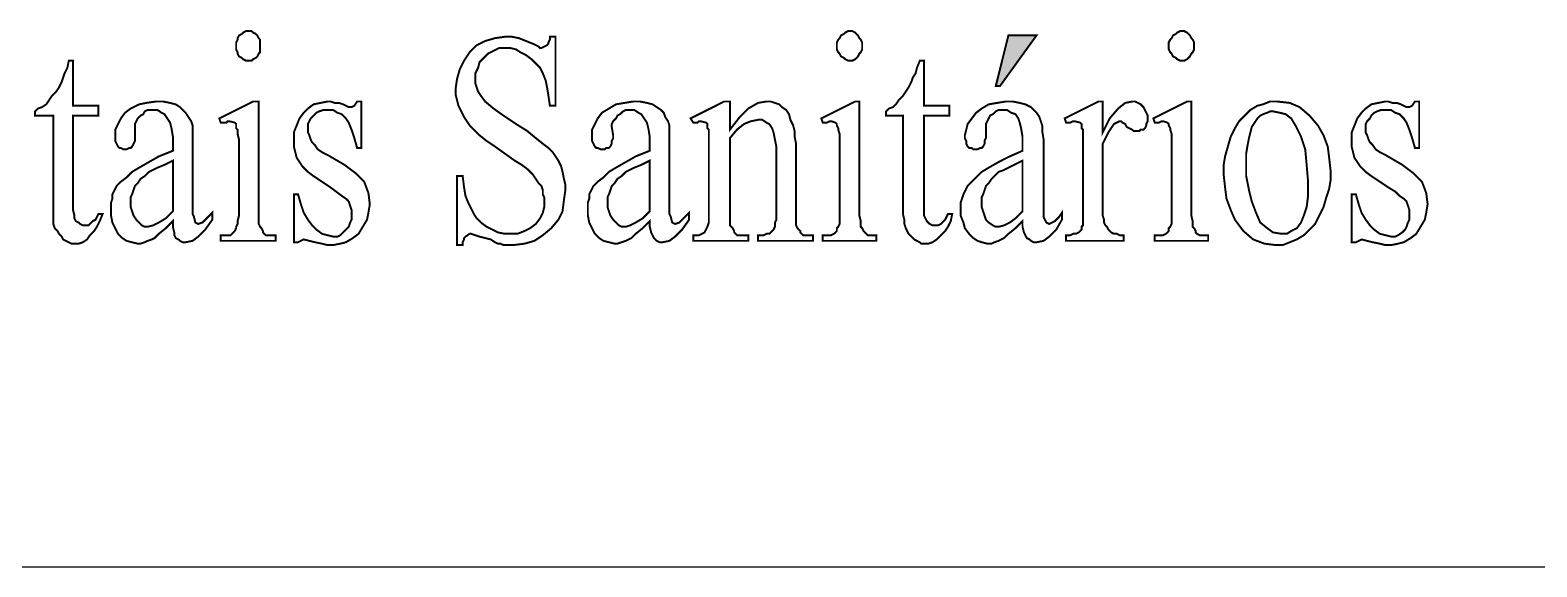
# Model space of a CAD drawing. Extents: x -87147 to -82947, y 23571 to 29511.
# Drawn here: x -85512.2 to -85188.4, y 24296.5 to 24411.7 of the extents above; entities that cross this region are included whole.
import ezdxf

# ---------------------------------------------------------------- set-up
doc = ezdxf.new("R2010")
doc.units = 0
doc.header["$LTSCALE"] = 200
doc.header["$MEASUREMENT"] = 0
doc.layers.add('FINA', color=7, linetype='CONTINUOUS')

msp = doc.modelspace()

# ---------------------------------------------------------------- linework, layer by layer
at = {"layer": 'FINA'}
msp.add_line((-86790.929, 24296.469), (-83046.929, 24296.469), dxfattribs=at)
at = {"layer": 'FINA', "const_width": 0.42}
for points in [[(-85465.203, 24411.538), (-85465.808, 24411.538), (-85466.412, 24411.236), (-85466.714, 24410.933), (-85467.319, 24410.631), (-85467.622, 24410.027), (-85467.622, 24409.724), (-85467.924, 24409.12), (-85467.924, 24408.212), (-85467.924, 24407.608), (-85467.622, 24407.003), (-85467.622, 24406.701), (-85467.319, 24406.096), (-85466.714, 24405.794), (-85466.412, 24405.492), (-85465.808, 24405.189), (-85465.203, 24405.189), (-85464.599, 24405.189), (-85464.296, 24405.492), (-85463.691, 24405.794), (-85463.389, 24406.096), (-85463.087, 24406.701), (-85462.785, 24407.003), (-85462.785, 24407.608), (-85462.785, 24408.212), (-85462.785, 24409.12), (-85462.785, 24409.724), (-85463.087, 24410.027), (-85463.389, 24410.631), (-85463.691, 24410.933), (-85464.296, 24411.236), (-85464.599, 24411.538), (-85465.203, 24411.538)], [(-85399.296, 24410.329), (-85400.506, 24410.329), (-85400.506, 24409.724), (-85400.808, 24409.12), (-85400.808, 24408.817), (-85401.111, 24408.515), (-85402.319, 24407.91), (-85402.622, 24407.91), (-85402.924, 24408.212), (-85403.529, 24408.515), (-85404.134, 24408.817), (-85405.645, 24409.422), (-85407.157, 24410.027), (-85408.669, 24410.329), (-85410.18, 24410.329), (-85412.296, 24410.027), (-85414.413, 24409.422), (-85416.227, 24408.515), (-85417.738, 24407.003), (-85418.948, 24405.189), (-85419.854, 24403.375), (-85420.459, 24401.259), (-85420.762, 24399.143), (-85420.762, 24397.933), (-85420.459, 24396.724), (-85420.157, 24395.515), (-85419.552, 24394.305), (-85418.948, 24393.096), (-85418.343, 24392.19), (-85417.738, 24391.282), (-85416.831, 24390.376), (-85415.622, 24389.166), (-85414.11, 24387.957), (-85412.296, 24386.747), (-85410.18, 24385.236), (-85408.064, 24383.724), (-85406.552, 24382.818), (-85405.343, 24381.91), (-85404.738, 24381.306), (-85404.134, 24380.701), (-85403.529, 24379.795), (-85402.924, 24378.887), (-85402.319, 24378.283), (-85402.017, 24377.375), (-85402.017, 24376.468), (-85401.715, 24375.864), (-85401.715, 24374.957), (-85401.715, 24373.748), (-85402.017, 24372.538), (-85402.622, 24371.329), (-85403.529, 24370.12), (-85404.738, 24369.212), (-85405.947, 24368.608), (-85407.459, 24368.004), (-85408.971, 24368.004), (-85410.18, 24368.004), (-85411.692, 24368.306), (-85412.901, 24368.91), (-85414.11, 24369.515), (-85415.319, 24370.422), (-85416.227, 24371.329), (-85416.831, 24372.236), (-85417.436, 24373.445), (-85418.041, 24374.655), (-85418.645, 24376.166), (-85418.948, 24377.98), (-85419.25, 24380.399), (-85420.459, 24380.399), (-85420.459, 24365.585), (-85419.25, 24365.585), (-85419.25, 24366.189), (-85418.948, 24366.794), (-85418.948, 24367.097), (-85418.645, 24367.399), (-85417.738, 24368.004), (-85417.436, 24368.004), (-85416.529, 24367.701), (-85415.622, 24367.399), (-85414.413, 24367.097), (-85413.204, 24366.794), (-85412.296, 24366.189), (-85411.692, 24365.887), (-85411.087, 24365.887), (-85410.482, 24365.585), (-85409.575, 24365.585), (-85408.971, 24365.585), (-85408.366, 24365.585), (-85405.947, 24365.887), (-85403.831, 24366.492), (-85402.017, 24367.701), (-85400.204, 24369.212), (-85398.692, 24371.027), (-85397.784, 24372.841), (-85397.482, 24375.26), (-85397.18, 24377.375), (-85397.18, 24378.585), (-85397.482, 24379.795), (-85397.784, 24381.306), (-85398.087, 24382.515), (-85398.692, 24383.724), (-85399.296, 24384.632), (-85399.901, 24385.538), (-85400.808, 24386.445), (-85402.017, 24387.352), (-85403.529, 24388.562), (-85405.343, 24390.073), (-85407.761, 24391.585), (-85410.482, 24393.399), (-85412.599, 24394.91), (-85414.413, 24396.422), (-85415.319, 24397.631), (-85415.924, 24398.538), (-85416.227, 24399.445), (-85416.529, 24400.352), (-85416.529, 24401.259), (-85416.529, 24402.468), (-85415.924, 24403.677), (-85415.622, 24404.887), (-85414.715, 24405.794), (-85413.808, 24406.701), (-85412.599, 24407.306), (-85411.39, 24407.91), (-85410.18, 24407.91), (-85408.971, 24407.91), (-85407.761, 24407.608), (-85406.855, 24407.003), (-85405.645, 24406.399), (-85404.436, 24405.492), (-85403.529, 24404.585), (-85402.622, 24403.677), (-85402.017, 24402.468), (-85401.413, 24400.957), (-85401.111, 24399.445), (-85400.808, 24397.631), (-85400.506, 24395.515), (-85399.296, 24395.515), (-85399.296, 24410.329)], [(-85336.111, 24411.538), (-85336.413, 24411.538), (-85337.018, 24411.236), (-85337.32, 24410.933), (-85337.925, 24410.631), (-85338.227, 24410.027), (-85338.529, 24409.724), (-85338.832, 24409.12), (-85338.832, 24408.212), (-85338.832, 24407.608), (-85338.529, 24407.003), (-85338.227, 24406.701), (-85337.925, 24406.096), (-85337.32, 24405.794), (-85337.018, 24405.492), (-85336.413, 24405.189), (-85336.111, 24405.189), (-85335.506, 24405.189), (-85334.902, 24405.492), (-85334.599, 24405.794), (-85334.297, 24406.096), (-85333.994, 24406.701), (-85333.692, 24407.003), (-85333.39, 24407.608), (-85333.39, 24408.212), (-85333.39, 24409.12), (-85333.692, 24409.724), (-85333.994, 24410.027), (-85334.297, 24410.631), (-85334.599, 24410.933), (-85334.902, 24411.236), (-85335.506, 24411.538), (-85336.111, 24411.538)], [(-85295.902, 24410.631), (-85301.948, 24410.631), (-85304.669, 24399.748), (-85303.762, 24399.748), (-85295.902, 24410.631)], [(-85264.762, 24411.538), (-85265.064, 24411.538), (-85265.669, 24411.236), (-85265.972, 24410.933), (-85266.576, 24410.631), (-85266.878, 24410.027), (-85267.181, 24409.724), (-85267.483, 24409.12), (-85267.483, 24408.212), (-85267.483, 24407.608), (-85267.181, 24407.003), (-85266.878, 24406.701), (-85266.576, 24406.096), (-85265.972, 24405.794), (-85265.669, 24405.492), (-85265.064, 24405.189), (-85264.762, 24405.189), (-85264.158, 24405.189), (-85263.553, 24405.492), (-85263.251, 24405.794), (-85262.949, 24406.096), (-85262.646, 24406.701), (-85262.344, 24407.003), (-85262.041, 24407.608), (-85262.041, 24408.212), (-85262.041, 24409.12), (-85262.344, 24409.724), (-85262.646, 24410.027), (-85262.949, 24410.631), (-85263.251, 24410.933), (-85263.553, 24411.236), (-85264.158, 24411.538), (-85264.762, 24411.538)], [(-85502.993, 24405.189), (-85503.901, 24405.189), (-85504.203, 24403.677), (-85504.808, 24402.468), (-85505.11, 24401.562), (-85505.412, 24400.654), (-85506.017, 24399.445), (-85506.622, 24398.538), (-85507.529, 24397.631), (-85508.133, 24396.724), (-85508.738, 24395.817), (-85509.645, 24395.213), (-85510.552, 24394.91), (-85511.156, 24394.305), (-85511.156, 24393.399), (-85507.226, 24393.399), (-85507.226, 24373.748), (-85507.226, 24372.236), (-85507.226, 24371.027), (-85507.226, 24370.12), (-85506.924, 24369.212), (-85506.319, 24368.608), (-85506.017, 24368.004), (-85505.412, 24367.399), (-85505.11, 24366.794), (-85504.505, 24366.492), (-85503.901, 24366.189), (-85503.296, 24365.887), (-85502.691, 24365.887), (-85501.784, 24365.887), (-85500.877, 24366.189), (-85499.97, 24366.794), (-85499.366, 24367.701), (-85498.459, 24368.608), (-85497.854, 24369.515), (-85497.249, 24370.724), (-85496.644, 24372.236), (-85497.552, 24372.236), (-85497.854, 24371.632), (-85498.156, 24371.027), (-85498.761, 24370.724), (-85499.064, 24370.422), (-85499.366, 24370.12), (-85499.668, 24369.817), (-85500.273, 24369.817), (-85500.575, 24369.817), (-85500.877, 24369.817), (-85501.482, 24370.12), (-85501.784, 24370.422), (-85502.389, 24370.724), (-85502.691, 24371.329), (-85502.691, 24371.934), (-85502.993, 24373.143), (-85502.993, 24374.352), (-85502.993, 24393.399), (-85497.552, 24393.399), (-85497.552, 24395.515), (-85502.993, 24395.515), (-85502.993, 24405.189)], [(-85320.087, 24405.189), (-85320.994, 24405.189), (-85321.599, 24403.677), (-85321.902, 24402.468), (-85322.506, 24401.562), (-85322.808, 24400.654), (-85323.413, 24399.445), (-85324.017, 24398.538), (-85324.622, 24397.631), (-85325.529, 24396.724), (-85326.134, 24395.817), (-85326.739, 24395.213), (-85327.646, 24394.91), (-85328.25, 24394.305), (-85328.25, 24393.399), (-85324.622, 24393.399), (-85324.622, 24373.748), (-85324.622, 24372.236), (-85324.32, 24371.027), (-85324.32, 24370.12), (-85324.017, 24369.212), (-85323.715, 24368.608), (-85323.413, 24368.004), (-85322.808, 24367.399), (-85322.204, 24366.794), (-85321.599, 24366.492), (-85320.994, 24366.189), (-85320.692, 24365.887), (-85320.087, 24365.887), (-85319.181, 24365.887), (-85318.274, 24366.189), (-85317.367, 24366.794), (-85316.459, 24367.701), (-85315.553, 24368.608), (-85314.948, 24369.515), (-85314.344, 24370.724), (-85314.041, 24372.236), (-85314.948, 24372.236), (-85315.251, 24371.632), (-85315.553, 24371.027), (-85315.855, 24370.724), (-85316.157, 24370.422), (-85316.459, 24370.12), (-85317.064, 24369.817), (-85317.367, 24369.817), (-85317.971, 24369.817), (-85318.274, 24369.817), (-85318.878, 24370.12), (-85319.181, 24370.422), (-85319.483, 24370.724), (-85319.785, 24371.329), (-85320.087, 24371.934), (-85320.087, 24373.143), (-85320.087, 24374.352), (-85320.087, 24393.399), (-85314.646, 24393.399), (-85314.646, 24395.515), (-85320.087, 24395.515), (-85320.087, 24405.189)], [(-85481.529, 24370.724), (-85481.529, 24369.515), (-85481.226, 24368.306), (-85481.226, 24367.701), (-85480.924, 24367.097), (-85480.319, 24366.794), (-85480.017, 24366.492), (-85479.412, 24366.189), (-85478.807, 24366.189), (-85477.296, 24366.492), (-85476.086, 24367.399), (-85474.575, 24368.91), (-85473.063, 24371.027), (-85473.063, 24372.538), (-85473.971, 24371.632), (-85474.575, 24371.027), (-85474.877, 24370.724), (-85475.18, 24370.422), (-85476.086, 24370.12), (-85476.691, 24370.422), (-85476.994, 24371.632), (-85477.296, 24372.236), (-85477.296, 24373.445), (-85477.296, 24374.957), (-85477.296, 24376.771), (-85477.296, 24386.445), (-85477.296, 24388.259), (-85477.296, 24390.073), (-85477.296, 24391.282), (-85477.598, 24392.19), (-85478.203, 24393.096), (-85478.807, 24394.003), (-85479.412, 24394.608), (-85480.017, 24395.213), (-85480.924, 24395.817), (-85482.133, 24396.119), (-85483.645, 24396.422), (-85485.157, 24396.422), (-85487.273, 24396.119), (-85488.784, 24395.817), (-85490.598, 24394.91), (-85491.808, 24394.003), (-85492.715, 24392.794), (-85493.319, 24391.585), (-85493.924, 24390.376), (-85493.924, 24389.166), (-85493.924, 24388.562), (-85493.924, 24387.957), (-85493.621, 24387.352), (-85493.319, 24386.747), (-85493.017, 24386.445), (-85492.715, 24386.445), (-85492.11, 24386.143), (-85491.808, 24386.143), (-85491.505, 24386.143), (-85490.901, 24386.445), (-85490.598, 24386.445), (-85490.296, 24386.747), (-85489.994, 24387.352), (-85489.692, 24387.957), (-85489.692, 24388.562), (-85489.692, 24389.166), (-85489.692, 24390.98), (-85489.692, 24391.585), (-85489.389, 24392.19), (-85489.087, 24392.794), (-85488.482, 24393.399), (-85487.877, 24393.701), (-85487.575, 24394.305), (-85486.971, 24394.608), (-85486.063, 24394.608), (-85484.854, 24394.608), (-85483.947, 24394.003), (-85483.342, 24393.701), (-85482.738, 24392.794), (-85482.133, 24391.887), (-85481.831, 24390.678), (-85481.529, 24388.864), (-85481.529, 24387.05), (-85481.529, 24385.841), (-85484.552, 24384.632), (-85486.668, 24383.422), (-85488.784, 24382.213), (-85490.296, 24381.306), (-85491.505, 24380.097), (-85492.715, 24379.189), (-85493.621, 24378.283), (-85494.226, 24377.073), (-85494.529, 24376.468), (-85494.529, 24375.562), (-85494.831, 24374.655), (-85494.831, 24373.445), (-85494.831, 24371.934), (-85494.529, 24370.422), (-85493.924, 24369.212), (-85493.319, 24368.004), (-85492.412, 24367.097), (-85491.505, 24366.492), (-85490.296, 24366.189), (-85489.087, 24365.887), (-85488.482, 24365.887), (-85487.575, 24366.189), (-85486.971, 24366.492), (-85486.063, 24366.794), (-85485.459, 24367.097), (-85484.552, 24368.004), (-85483.04, 24369.212), (-85481.529, 24370.724)], [(-85463.087, 24396.422), (-85464.296, 24396.422), (-85471.552, 24392.794), (-85471.249, 24391.887), (-85470.645, 24391.887), (-85470.04, 24391.887), (-85469.738, 24392.19), (-85469.436, 24392.19), (-85468.226, 24391.887), (-85467.924, 24391.585), (-85467.924, 24391.282), (-85467.924, 24390.678), (-85467.622, 24390.376), (-85467.622, 24389.469), (-85467.319, 24388.259), (-85467.319, 24386.445), (-85467.319, 24384.329), (-85467.319, 24373.143), (-85467.319, 24371.934), (-85467.622, 24370.724), (-85467.622, 24370.12), (-85467.924, 24369.515), (-85467.924, 24369.212), (-85468.226, 24368.608), (-85468.529, 24368.306), (-85468.831, 24368.004), (-85469.133, 24367.701), (-85469.738, 24367.701), (-85470.343, 24367.701), (-85471.249, 24367.701), (-85471.249, 24366.492), (-85459.459, 24366.492), (-85459.459, 24367.701), (-85460.366, 24367.701), (-85460.971, 24367.701), (-85461.575, 24367.701), (-85461.877, 24368.004), (-85462.18, 24368.306), (-85462.18, 24368.608), (-85462.482, 24369.212), (-85462.785, 24369.515), (-85463.087, 24370.12), (-85463.087, 24370.724), (-85463.087, 24371.934), (-85463.087, 24373.143), (-85463.087, 24396.422)], [(-85441.017, 24396.422), (-85441.924, 24396.422), (-85442.529, 24395.515), (-85443.134, 24395.213), (-85443.436, 24395.213), (-85443.738, 24395.213), (-85444.342, 24395.515), (-85444.947, 24395.817), (-85445.854, 24396.119), (-85446.761, 24396.119), (-85447.669, 24396.422), (-85448.273, 24396.422), (-85449.784, 24396.119), (-85451.296, 24395.817), (-85452.506, 24394.91), (-85453.412, 24394.003), (-85454.319, 24392.794), (-85454.924, 24391.282), (-85455.529, 24389.771), (-85455.529, 24387.957), (-85455.529, 24386.747), (-85455.227, 24385.538), (-85454.924, 24384.329), (-85454.319, 24383.422), (-85453.715, 24382.515), (-85452.506, 24381.306), (-85451.296, 24380.399), (-85449.482, 24379.189), (-85447.669, 24377.98), (-85446.459, 24377.073), (-85445.25, 24376.166), (-85444.342, 24375.562), (-85443.738, 24374.957), (-85443.436, 24374.05), (-85443.134, 24373.143), (-85443.134, 24371.934), (-85443.134, 24371.027), (-85443.436, 24370.422), (-85443.738, 24369.515), (-85444.342, 24368.91), (-85444.947, 24368.306), (-85445.552, 24367.701), (-85446.157, 24367.399), (-85447.064, 24367.399), (-85448.273, 24367.701), (-85449.482, 24368.004), (-85450.692, 24368.91), (-85451.598, 24369.817), (-85452.506, 24371.027), (-85453.412, 24372.538), (-85454.017, 24374.352), (-85454.622, 24376.468), (-85455.529, 24376.468), (-85455.529, 24366.189), (-85454.622, 24366.189), (-85453.412, 24366.794), (-85452.203, 24366.492), (-85450.994, 24366.189), (-85449.482, 24365.887), (-85448.273, 24365.585), (-85447.064, 24365.585), (-85445.552, 24365.887), (-85444.342, 24366.189), (-85442.831, 24367.097), (-85441.622, 24368.004), (-85440.715, 24369.515), (-85439.808, 24371.027), (-85439.506, 24372.538), (-85439.203, 24374.352), (-85439.506, 24376.771), (-85440.412, 24379.189), (-85442.226, 24381.003), (-85444.645, 24382.818), (-85448.273, 24384.934), (-85449.482, 24385.538), (-85450.389, 24386.143), (-85450.994, 24387.05), (-85451.598, 24387.655), (-85451.901, 24388.259), (-85452.203, 24389.166), (-85452.506, 24389.771), (-85452.506, 24390.678), (-85452.506, 24391.585), (-85452.203, 24392.19), (-85451.901, 24392.794), (-85451.296, 24393.399), (-85450.692, 24394.003), (-85450.087, 24394.305), (-85449.18, 24394.608), (-85448.273, 24394.608), (-85447.064, 24394.608), (-85446.157, 24394.003), (-85445.25, 24393.701), (-85444.342, 24392.794), (-85443.738, 24391.887), (-85443.134, 24390.376), (-85442.529, 24388.562), (-85441.924, 24386.445), (-85441.017, 24386.445), (-85441.017, 24396.422)], [(-85379.041, 24370.724), (-85379.041, 24369.515), (-85378.739, 24368.306), (-85378.436, 24367.701), (-85378.134, 24367.097), (-85377.831, 24366.794), (-85377.529, 24366.492), (-85376.924, 24366.189), (-85376.32, 24366.189), (-85374.808, 24366.492), (-85373.599, 24367.399), (-85372.087, 24368.91), (-85370.576, 24371.027), (-85370.576, 24372.538), (-85371.483, 24371.632), (-85372.087, 24371.027), (-85372.389, 24370.724), (-85372.692, 24370.422), (-85373.599, 24370.12), (-85374.204, 24370.422), (-85374.506, 24371.632), (-85374.808, 24372.236), (-85374.808, 24373.445), (-85374.808, 24374.957), (-85374.808, 24376.771), (-85374.808, 24386.445), (-85374.808, 24388.259), (-85374.808, 24390.073), (-85374.808, 24391.282), (-85375.11, 24392.19), (-85375.715, 24393.096), (-85376.017, 24394.003), (-85376.622, 24394.608), (-85377.529, 24395.213), (-85378.436, 24395.817), (-85379.645, 24396.119), (-85381.157, 24396.422), (-85382.669, 24396.422), (-85384.483, 24396.119), (-85386.297, 24395.817), (-85387.808, 24394.91), (-85389.32, 24394.003), (-85390.226, 24392.794), (-85390.831, 24391.585), (-85391.436, 24390.376), (-85391.436, 24389.166), (-85391.436, 24388.562), (-85391.436, 24387.957), (-85391.134, 24387.352), (-85390.831, 24386.747), (-85390.529, 24386.445), (-85390.226, 24386.445), (-85389.622, 24386.143), (-85389.32, 24386.143), (-85388.715, 24386.143), (-85388.413, 24386.445), (-85387.808, 24386.445), (-85387.506, 24386.747), (-85387.203, 24387.352), (-85387.203, 24387.957), (-85386.901, 24388.562), (-85386.901, 24389.166), (-85387.203, 24390.98), (-85387.203, 24391.585), (-85386.901, 24392.19), (-85386.297, 24392.794), (-85385.994, 24393.399), (-85385.389, 24393.701), (-85384.785, 24394.305), (-85384.18, 24394.608), (-85383.576, 24394.608), (-85382.366, 24394.608), (-85381.459, 24394.003), (-85380.854, 24393.701), (-85380.25, 24392.794), (-85379.645, 24391.887), (-85379.343, 24390.678), (-85379.041, 24388.864), (-85379.041, 24387.05), (-85379.041, 24385.841), (-85382.064, 24384.632), (-85384.18, 24383.422), (-85386.297, 24382.213), (-85387.808, 24381.306), (-85389.017, 24380.097), (-85390.226, 24379.189), (-85391.134, 24378.283), (-85391.738, 24377.073), (-85392.041, 24376.468), (-85392.041, 24375.562), (-85392.343, 24374.655), (-85392.343, 24373.445), (-85392.343, 24371.934), (-85392.041, 24370.422), (-85391.436, 24369.212), (-85390.831, 24368.004), (-85389.924, 24367.097), (-85389.017, 24366.492), (-85387.808, 24366.189), (-85386.599, 24365.887), (-85385.994, 24365.887), (-85385.087, 24366.189), (-85384.18, 24366.492), (-85383.576, 24366.794), (-85382.971, 24367.097), (-85382.064, 24368.004), (-85380.552, 24369.212), (-85379.041, 24370.724)], [(-85361.809, 24390.376), (-85361.809, 24396.422), (-85363.017, 24396.422), (-85370.273, 24392.794), (-85369.669, 24391.887), (-85369.367, 24391.887), (-85368.762, 24391.887), (-85368.459, 24392.19), (-85368.157, 24392.19), (-85366.948, 24391.887), (-85366.646, 24391.585), (-85366.646, 24391.282), (-85366.646, 24390.678), (-85366.343, 24390.376), (-85366.343, 24389.469), (-85366.343, 24387.957), (-85366.343, 24386.143), (-85366.343, 24384.027), (-85366.343, 24373.143), (-85366.343, 24371.632), (-85366.343, 24370.422), (-85366.646, 24369.515), (-85366.948, 24368.91), (-85367.25, 24368.306), (-85367.855, 24368.004), (-85368.459, 24367.701), (-85369.064, 24367.701), (-85369.669, 24367.701), (-85369.669, 24366.492), (-85357.878, 24366.492), (-85357.878, 24367.701), (-85358.785, 24367.701), (-85359.692, 24367.701), (-85360.297, 24367.701), (-85360.599, 24368.004), (-85360.901, 24368.306), (-85360.901, 24368.608), (-85361.204, 24369.212), (-85361.506, 24369.515), (-85361.809, 24369.817), (-85361.809, 24370.724), (-85361.809, 24371.632), (-85361.809, 24373.143), (-85361.809, 24388.562), (-85360.297, 24390.376), (-85358.785, 24391.585), (-85357.274, 24392.19), (-85355.762, 24392.492), (-85354.855, 24392.492), (-85353.948, 24391.887), (-85353.343, 24391.585), (-85352.738, 24390.678), (-85352.436, 24389.771), (-85352.134, 24388.259), (-85351.832, 24386.747), (-85351.832, 24384.934), (-85351.832, 24373.143), (-85351.832, 24371.934), (-85351.832, 24371.027), (-85352.134, 24370.422), (-85352.134, 24370.12), (-85352.134, 24369.515), (-85352.436, 24368.91), (-85352.738, 24368.608), (-85353.041, 24368.306), (-85353.343, 24368.004), (-85353.948, 24368.004), (-85354.552, 24367.701), (-85355.459, 24367.701), (-85355.762, 24367.701), (-85355.762, 24366.492), (-85343.971, 24366.492), (-85343.971, 24367.701), (-85344.878, 24367.701), (-85345.483, 24367.701), (-85346.087, 24367.701), (-85346.389, 24368.004), (-85346.692, 24368.306), (-85346.692, 24368.608), (-85346.994, 24368.91), (-85347.297, 24369.212), (-85347.599, 24369.817), (-85347.599, 24370.724), (-85347.599, 24371.934), (-85347.599, 24373.143), (-85347.599, 24385.538), (-85347.599, 24387.352), (-85347.901, 24388.864), (-85347.901, 24390.073), (-85348.204, 24391.282), (-85348.809, 24392.492), (-85349.111, 24393.701), (-85349.715, 24394.608), (-85350.622, 24395.213), (-85351.227, 24395.817), (-85352.134, 24396.119), (-85353.041, 24396.422), (-85353.948, 24396.422), (-85355.762, 24396.119), (-85357.878, 24394.91), (-85359.692, 24393.096), (-85361.809, 24390.376)], [(-85333.994, 24396.422), (-85334.902, 24396.422), (-85342.157, 24392.794), (-85341.855, 24391.887), (-85341.25, 24391.887), (-85340.948, 24391.887), (-85340.343, 24392.19), (-85340.041, 24392.19), (-85339.134, 24391.887), (-85338.832, 24391.585), (-85338.832, 24391.282), (-85338.529, 24390.678), (-85338.529, 24390.376), (-85338.227, 24389.469), (-85338.227, 24388.259), (-85338.227, 24386.445), (-85338.227, 24384.329), (-85338.227, 24373.143), (-85338.227, 24371.934), (-85338.227, 24370.724), (-85338.227, 24370.12), (-85338.529, 24369.515), (-85338.832, 24369.212), (-85338.832, 24368.608), (-85339.134, 24368.306), (-85339.437, 24368.004), (-85340.041, 24367.701), (-85340.343, 24367.701), (-85340.948, 24367.701), (-85341.855, 24367.701), (-85341.855, 24366.492), (-85330.366, 24366.492), (-85330.366, 24367.701), (-85331.274, 24367.701), (-85331.878, 24367.701), (-85332.181, 24367.701), (-85332.483, 24368.004), (-85332.785, 24368.306), (-85333.087, 24368.608), (-85333.39, 24369.212), (-85333.692, 24369.515), (-85333.692, 24370.12), (-85333.692, 24370.724), (-85333.994, 24371.934), (-85333.994, 24373.143), (-85333.994, 24396.422)], [(-85298.925, 24370.724), (-85298.925, 24369.515), (-85298.622, 24368.306), (-85298.32, 24367.701), (-85298.018, 24367.097), (-85297.414, 24366.794), (-85297.111, 24366.492), (-85296.506, 24366.189), (-85295.902, 24366.189), (-85294.39, 24366.492), (-85293.181, 24367.399), (-85291.669, 24368.91), (-85290.46, 24371.027), (-85290.46, 24372.538), (-85291.064, 24371.632), (-85291.669, 24371.027), (-85291.971, 24370.724), (-85292.576, 24370.422), (-85293.181, 24370.12), (-85293.785, 24370.422), (-85294.39, 24371.632), (-85294.39, 24372.236), (-85294.39, 24373.445), (-85294.39, 24374.957), (-85294.39, 24376.771), (-85294.39, 24386.445), (-85294.39, 24388.259), (-85294.692, 24390.073), (-85294.692, 24391.282), (-85294.995, 24392.19), (-85295.297, 24393.096), (-85295.902, 24394.003), (-85296.506, 24394.608), (-85297.111, 24395.213), (-85298.32, 24395.817), (-85299.529, 24396.119), (-85301.041, 24396.422), (-85302.553, 24396.422), (-85304.367, 24396.119), (-85306.181, 24395.817), (-85307.692, 24394.91), (-85308.901, 24394.003), (-85309.809, 24392.794), (-85310.716, 24391.585), (-85311.018, 24390.376), (-85311.32, 24389.166), (-85311.32, 24388.562), (-85311.018, 24387.957), (-85311.018, 24387.352), (-85310.716, 24386.747), (-85310.413, 24386.445), (-85309.809, 24386.445), (-85309.506, 24386.143), (-85308.901, 24386.143), (-85308.599, 24386.143), (-85307.995, 24386.445), (-85307.692, 24386.445), (-85307.39, 24386.747), (-85307.087, 24387.352), (-85307.087, 24387.957), (-85306.785, 24388.562), (-85306.785, 24389.166), (-85306.785, 24390.98), (-85306.785, 24391.585), (-85306.483, 24392.19), (-85306.181, 24392.794), (-85305.878, 24393.399), (-85305.274, 24393.701), (-85304.669, 24394.305), (-85304.064, 24394.608), (-85303.157, 24394.608), (-85302.25, 24394.608), (-85301.343, 24394.003), (-85300.437, 24393.701), (-85299.832, 24392.794), (-85299.529, 24391.887), (-85299.227, 24390.678), (-85298.925, 24388.864), (-85298.925, 24387.05), (-85298.925, 24385.841), (-85301.646, 24384.632), (-85304.064, 24383.422), (-85306.181, 24382.213), (-85307.692, 24381.306), (-85308.901, 24380.097), (-85309.809, 24379.189), (-85310.716, 24378.283), (-85311.32, 24377.073), (-85311.622, 24376.468), (-85311.925, 24375.562), (-85312.227, 24374.655), (-85312.227, 24373.445), (-85312.227, 24371.934), (-85311.622, 24370.422), (-85311.32, 24369.212), (-85310.413, 24368.004), (-85309.506, 24367.097), (-85308.599, 24366.492), (-85307.692, 24366.189), (-85306.483, 24365.887), (-85305.576, 24365.887), (-85304.972, 24366.189), (-85304.064, 24366.492), (-85303.46, 24366.794), (-85302.855, 24367.097), (-85301.948, 24368.004), (-85300.437, 24369.212), (-85298.925, 24370.724)], [(-85281.692, 24396.422), (-85282.599, 24396.422), (-85289.855, 24392.794), (-85289.552, 24391.887), (-85288.948, 24391.887), (-85288.646, 24391.887), (-85288.041, 24392.19), (-85287.739, 24392.19), (-85286.529, 24391.887), (-85286.227, 24391.585), (-85286.227, 24391.282), (-85286.227, 24390.678), (-85285.925, 24390.376), (-85285.925, 24389.771), (-85285.925, 24388.259), (-85285.925, 24386.445), (-85285.925, 24384.329), (-85285.925, 24373.143), (-85285.925, 24371.934), (-85285.925, 24371.027), (-85285.925, 24370.422), (-85285.925, 24369.817), (-85286.227, 24369.515), (-85286.227, 24368.91), (-85286.529, 24368.608), (-85286.832, 24368.306), (-85287.437, 24368.004), (-85288.041, 24368.004), (-85288.646, 24367.701), (-85289.552, 24367.701), (-85289.552, 24366.492), (-85277.157, 24366.492), (-85277.157, 24367.701), (-85278.065, 24367.701), (-85278.669, 24368.004), (-85279.274, 24368.004), (-85279.879, 24368.306), (-85280.181, 24368.608), (-85280.483, 24368.91), (-85280.785, 24369.515), (-85281.088, 24369.817), (-85281.39, 24370.422), (-85281.39, 24371.027), (-85281.692, 24371.934), (-85281.692, 24373.143), (-85281.692, 24387.352), (-85281.088, 24388.562), (-85280.483, 24389.771), (-85279.879, 24390.678), (-85279.274, 24391.585), (-85278.065, 24392.19), (-85277.762, 24392.19), (-85277.46, 24391.887), (-85276.855, 24391.585), (-85276.553, 24390.98), (-85275.948, 24390.678), (-85275.344, 24390.376), (-85275.041, 24390.073), (-85274.436, 24390.073), (-85273.832, 24390.073), (-85273.53, 24390.376), (-85272.925, 24390.376), (-85272.622, 24390.678), (-85272.32, 24391.282), (-85272.32, 24391.585), (-85272.018, 24392.19), (-85272.018, 24392.794), (-85272.018, 24393.399), (-85272.32, 24394.003), (-85272.622, 24394.608), (-85272.925, 24395.213), (-85273.53, 24395.817), (-85274.134, 24396.119), (-85274.739, 24396.422), (-85275.344, 24396.422), (-85276.855, 24396.119), (-85278.367, 24394.91), (-85280.181, 24392.794), (-85281.692, 24389.771), (-85281.692, 24396.422)], [(-85262.646, 24396.422), (-85263.553, 24396.422), (-85270.809, 24392.794), (-85270.507, 24391.887), (-85269.902, 24391.887), (-85269.599, 24391.887), (-85268.995, 24392.19), (-85268.693, 24392.19), (-85267.785, 24391.887), (-85267.483, 24391.585), (-85267.483, 24391.282), (-85267.181, 24390.678), (-85267.181, 24390.376), (-85266.878, 24389.469), (-85266.878, 24388.259), (-85266.878, 24386.445), (-85266.878, 24384.329), (-85266.878, 24373.143), (-85266.878, 24371.934), (-85266.878, 24370.724), (-85266.878, 24370.12), (-85267.181, 24369.515), (-85267.483, 24369.212), (-85267.483, 24368.608), (-85267.785, 24368.306), (-85268.088, 24368.004), (-85268.693, 24367.701), (-85268.995, 24367.701), (-85269.599, 24367.701), (-85270.507, 24367.701), (-85270.507, 24366.492), (-85259.018, 24366.492), (-85259.018, 24367.701), (-85259.925, 24367.701), (-85260.53, 24367.701), (-85260.832, 24367.701), (-85261.437, 24368.004), (-85261.739, 24368.306), (-85261.739, 24368.608), (-85262.041, 24369.212), (-85262.344, 24369.515), (-85262.344, 24370.12), (-85262.344, 24370.724), (-85262.646, 24371.934), (-85262.646, 24373.143), (-85262.646, 24396.422)], [(-85244.204, 24396.422), (-85245.716, 24396.422), (-85247.227, 24395.817), (-85248.437, 24395.515), (-85249.948, 24394.608), (-85251.158, 24393.399), (-85252.367, 24392.19), (-85253.274, 24390.678), (-85254.181, 24388.864), (-85254.785, 24386.747), (-85255.39, 24384.632), (-85255.692, 24382.818), (-85255.692, 24380.701), (-85255.39, 24377.98), (-85255.088, 24375.562), (-85254.181, 24373.143), (-85253.274, 24371.027), (-85251.46, 24368.608), (-85249.344, 24366.794), (-85246.925, 24365.887), (-85244.506, 24365.585), (-85242.995, 24365.585), (-85241.483, 24366.189), (-85239.971, 24366.794), (-85238.46, 24367.701), (-85237.251, 24368.91), (-85236.042, 24370.12), (-85235.134, 24371.934), (-85234.228, 24373.748), (-85233.623, 24375.864), (-85233.018, 24377.678), (-85232.716, 24379.492), (-85232.716, 24381.608), (-85233.018, 24384.329), (-85233.321, 24386.747), (-85234.228, 24389.166), (-85235.437, 24391.282), (-85237.251, 24393.399), (-85239.367, 24395.213), (-85241.483, 24396.119), (-85244.204, 24396.422)], [(-85245.111, 24394.305), (-85243.6, 24394.003), (-85242.39, 24393.701), (-85241.181, 24392.794), (-85240.274, 24391.282), (-85239.065, 24388.864), (-85238.157, 24386.143), (-85237.855, 24382.818), (-85237.553, 24379.189), (-85237.553, 24376.166), (-85237.855, 24373.748), (-85238.46, 24371.934), (-85239.065, 24370.422), (-85239.971, 24369.212), (-85241.181, 24368.608), (-85242.088, 24368.004), (-85243.297, 24368.004), (-85245.111, 24368.306), (-85246.321, 24369.212), (-85247.832, 24370.422), (-85248.739, 24372.538), (-85249.646, 24374.957), (-85250.251, 24377.375), (-85250.855, 24380.399), (-85250.855, 24383.422), (-85250.855, 24385.236), (-85250.553, 24387.05), (-85250.251, 24388.562), (-85249.948, 24389.771), (-85249.646, 24390.98), (-85249.041, 24391.887), (-85248.437, 24392.794), (-85247.832, 24393.399), (-85247.227, 24393.701), (-85246.321, 24394.003), (-85245.716, 24394.305), (-85245.111, 24394.305)], [(-85213.669, 24396.422), (-85214.577, 24396.422), (-85215.181, 24395.515), (-85215.786, 24395.213), (-85216.088, 24395.213), (-85216.39, 24395.213), (-85216.995, 24395.515), (-85217.6, 24395.817), (-85218.507, 24396.119), (-85219.414, 24396.119), (-85220.32, 24396.422), (-85220.925, 24396.422), (-85222.437, 24396.119), (-85223.949, 24395.817), (-85225.157, 24394.91), (-85226.065, 24394.003), (-85226.972, 24392.794), (-85227.576, 24391.282), (-85228.181, 24389.771), (-85228.181, 24387.957), (-85228.181, 24386.747), (-85227.879, 24385.538), (-85227.576, 24384.329), (-85226.972, 24383.422), (-85226.367, 24382.515), (-85225.157, 24381.306), (-85223.949, 24380.399), (-85222.134, 24379.189), (-85220.32, 24377.98), (-85218.809, 24377.073), (-85217.902, 24376.166), (-85216.995, 24375.562), (-85216.39, 24374.957), (-85216.088, 24374.05), (-85215.786, 24373.143), (-85215.786, 24371.934), (-85215.786, 24371.027), (-85216.088, 24370.422), (-85216.39, 24369.515), (-85216.693, 24368.91), (-85217.297, 24368.306), (-85218.204, 24367.701), (-85218.809, 24367.399), (-85219.716, 24367.399), (-85220.925, 24367.701), (-85222.134, 24368.004), (-85223.344, 24368.91), (-85224.251, 24369.817), (-85225.157, 24371.027), (-85226.065, 24372.538), (-85226.669, 24374.352), (-85227.274, 24376.468), (-85228.181, 24376.468), (-85228.181, 24366.189), (-85227.274, 24366.189), (-85226.065, 24366.794), (-85224.855, 24366.492), (-85223.646, 24366.189), (-85222.134, 24365.887), (-85220.925, 24365.585), (-85219.716, 24365.585), (-85218.204, 24365.887), (-85216.995, 24366.189), (-85215.483, 24367.097), (-85214.274, 24368.004), (-85213.367, 24369.515), (-85212.46, 24371.027), (-85212.158, 24372.538), (-85211.856, 24374.352), (-85212.158, 24376.771), (-85213.065, 24379.189), (-85214.879, 24381.003), (-85217.297, 24382.818), (-85220.925, 24384.934), (-85222.134, 24385.538), (-85223.041, 24386.143), (-85223.646, 24387.05), (-85224.251, 24387.655), (-85224.553, 24388.259), (-85224.855, 24389.166), (-85225.157, 24389.771), (-85225.157, 24390.678), (-85225.157, 24391.585), (-85224.855, 24392.19), (-85224.251, 24392.794), (-85223.949, 24393.399), (-85223.344, 24394.003), (-85222.739, 24394.305), (-85221.832, 24394.608), (-85220.925, 24394.608), (-85219.716, 24394.608), (-85218.809, 24394.003), (-85217.902, 24393.701), (-85216.995, 24392.794), (-85216.39, 24391.887), (-85215.786, 24390.376), (-85215.181, 24388.562), (-85214.577, 24386.445), (-85213.669, 24386.445), (-85213.669, 24396.422)], [(-85481.529, 24372.841), (-85483.04, 24371.329), (-85484.552, 24370.422), (-85485.761, 24369.817), (-85486.971, 24369.515), (-85487.575, 24369.515), (-85488.18, 24369.817), (-85488.784, 24370.422), (-85489.389, 24371.027), (-85489.994, 24371.934), (-85490.296, 24372.841), (-85490.598, 24373.748), (-85490.598, 24374.957), (-85490.598, 24375.864), (-85490.296, 24376.468), (-85489.994, 24377.375), (-85489.692, 24378.283), (-85489.087, 24378.887), (-85488.482, 24379.795), (-85487.575, 24380.399), (-85486.668, 24381.306), (-85486.063, 24381.608), (-85484.854, 24382.213), (-85483.342, 24382.818), (-85481.529, 24383.724), (-85481.529, 24372.841)], [(-85379.041, 24372.841), (-85380.552, 24371.329), (-85382.064, 24370.422), (-85383.274, 24369.817), (-85384.18, 24369.515), (-85385.087, 24369.515), (-85385.692, 24369.817), (-85386.297, 24370.422), (-85386.901, 24371.027), (-85387.506, 24371.934), (-85387.808, 24372.841), (-85388.11, 24373.748), (-85388.11, 24374.957), (-85388.11, 24375.864), (-85387.808, 24376.468), (-85387.506, 24377.375), (-85387.203, 24378.283), (-85386.599, 24378.887), (-85385.994, 24379.795), (-85385.087, 24380.399), (-85384.18, 24381.306), (-85383.576, 24381.608), (-85382.366, 24382.213), (-85380.854, 24382.818), (-85379.041, 24383.724), (-85379.041, 24372.841)], [(-85298.925, 24372.841), (-85300.437, 24371.329), (-85301.646, 24370.422), (-85302.855, 24369.817), (-85304.064, 24369.515), (-85304.669, 24369.515), (-85305.274, 24369.817), (-85306.181, 24370.422), (-85306.785, 24371.027), (-85307.087, 24371.934), (-85307.39, 24372.841), (-85307.692, 24373.748), (-85307.692, 24374.957), (-85307.692, 24375.864), (-85307.39, 24376.468), (-85307.087, 24377.375), (-85306.785, 24378.283), (-85306.181, 24378.887), (-85305.576, 24379.795), (-85304.972, 24380.399), (-85304.064, 24381.306), (-85303.157, 24381.608), (-85301.948, 24382.213), (-85300.739, 24382.818), (-85298.925, 24383.724), (-85298.925, 24372.841)]]:
    msp.add_lwpolyline(points, dxfattribs=at)
at = {"layer": 'FINA'}
msp.add_solid([(-85295.902, 24410.631), (-85301.948, 24410.631), (-85303.762, 24399.748), (-85304.669, 24399.748)], dxfattribs=at)

doc.saveas('drawing.dxf')
